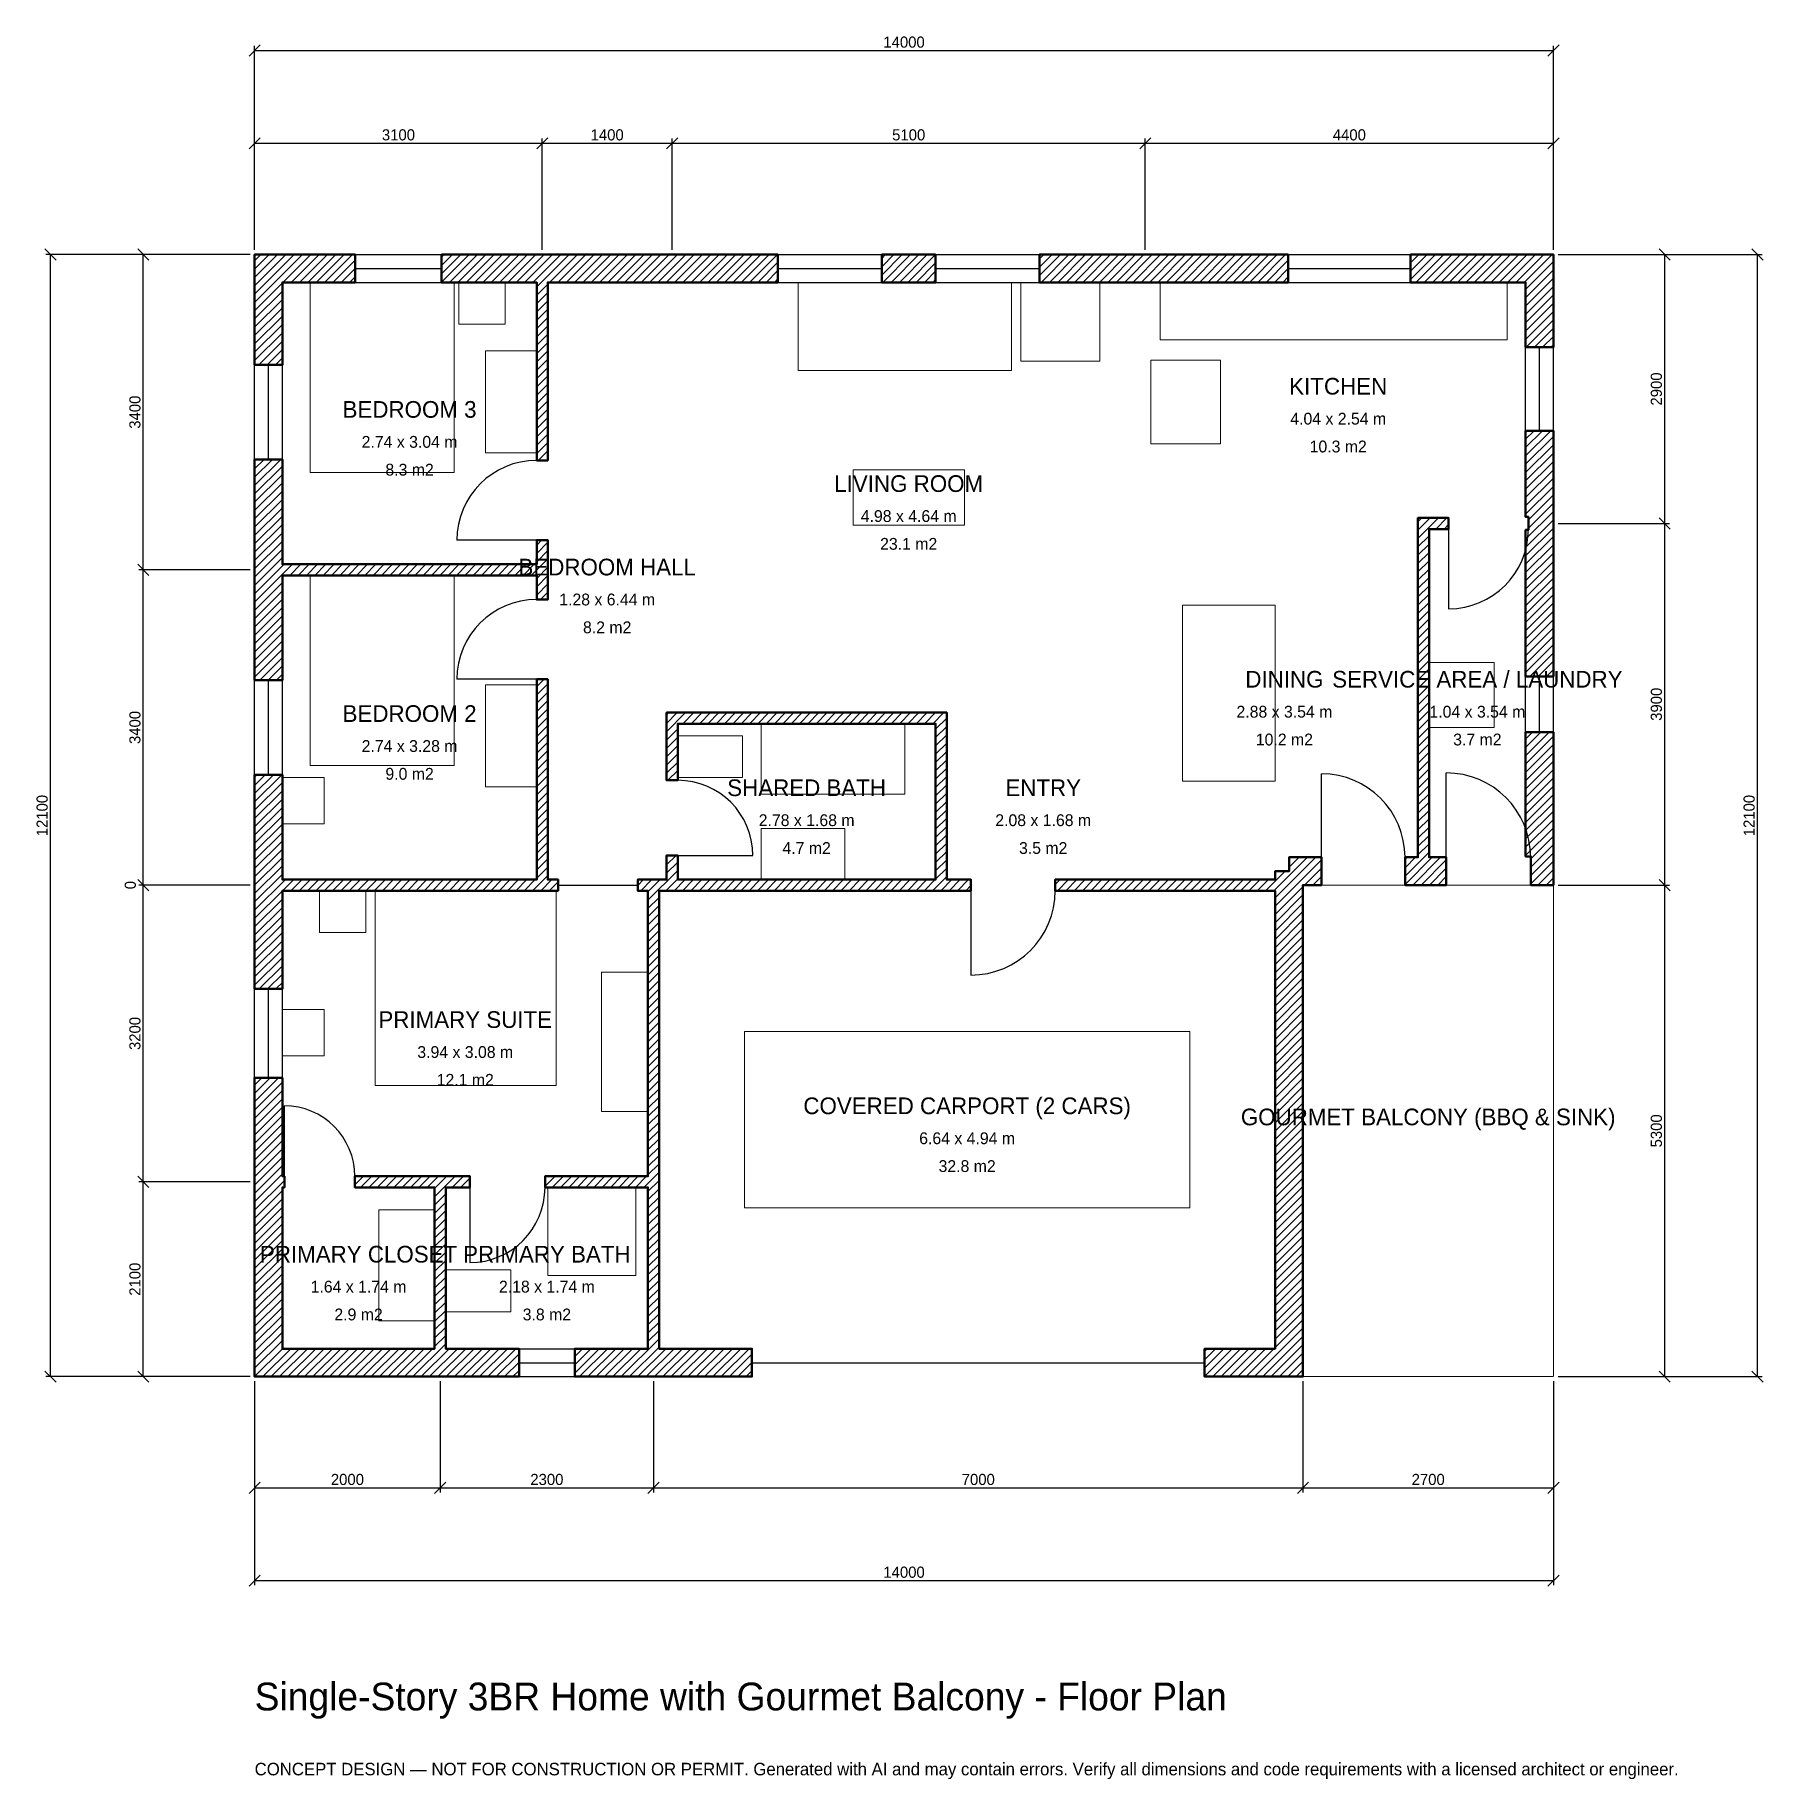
# Model space of a CAD drawing. Header units: millimetres. Extents: x -2369 to 16260, y -4341 to 14469.
import ezdxf
from ezdxf.enums import TextEntityAlignment as Align

# ---------------------------------------------------------------- set-up
doc = ezdxf.new("R2010")
doc.units = ezdxf.units.MM
doc.linetypes.add('DASHED', pattern=[1.524, 1.27, -0.254])
for name, color, linetype, lineweight in [('A-ANNO-DIMS', 1, 'Continuous', 13), ('A-ANNO-TEXT', 7, 'Continuous', 18), ('A-AREA-IDEN', 7, 'Continuous', 18), ('A-DOOR', 2, 'Continuous', 25), ('A-FLOR-FIXT', 9, 'Continuous', 13), ('A-FURN', 9, 'Continuous', 13), ('A-GLAZ', 4, 'Continuous', 25), ('A-SITE-PAVE', 8, 'Continuous', 13), ('A-WALL', 7, 'Continuous', 50), ('A-WALL-PATT', 8, 'Continuous', 13)]:
    doc.layers.add(name, color=color, linetype=linetype, lineweight=lineweight)
doc.dimstyles.new('PLAN', dxfattribs={"dimtxt": 120, "dimasz": 80, "dimexe": 50, "dimexo": 50, "dimgap": 30, "dimtad": 1, "dimdec": 0, "dimtsz": 60, "dimcen": 2.5, "dimclrd": 1, "dimclre": 1, "dimazin": 3, "dimtfac": 1, "dimtmove": 0, "dimatfit": 3})

msp = doc.modelspace()

# ---------------------------------------------------------------- hatches: boundary and pattern name
at = {"layer": 'A-WALL-PATT'}
h = msp.add_hatch(dxfattribs=at)
h.set_pattern_fill('ANSI31', color=8, scale=20)
h.paths.add_polyline_path([(4150, 0), (3450, 0), (3450, 300), (4150, 300), (4240, 300), (4240, 2040), (3130, 2040), (3130, 2160), (4240, 2160), (4240, 5240), (4240, 5240), (4130, 5240), (4130, 5360), (4360, 5360), (4360, 5360), (4440, 5360), (4440, 5620), (4560, 5620), (4560, 5360), (7340, 5360), (7340, 7040), (4560, 7040), (4560, 6430), (4440, 6430), (4440, 7040), (4440, 7160), (4560, 7160), (7340, 7160), (7460, 7160), (7460, 7040), (7460, 5360), (7720, 5360), (7720, 5240), (7460, 5240), (7340, 5240), (4560, 5240), (4440, 5240), (4360, 5240), (4360, 2160), (4360, 2040), (4360, 300), (4450, 300), (5360, 300), (5360, 0), (4450, 0), (4360, 0), (4360, -0.001), (4240, -0.001), (4240, 0), (4150, 0)])
h.paths.add_polyline_path([(2150, 0), (2060, 0), (2060, -0.001), (1940, -0.001), (1940, 0), (1850, 0), (300, 0), (300, -0.001), (0, -0.001), (0, 0), (-0.001, 0), (-0.001, 300), (0, 300), (0, 1950), (0, 2040), (-0.001, 2040), (-0.001, 2160), (0, 2160), (0, 2250), (0, 3220), (300, 3220), (300, 2250), (300, 2160), (320, 2160), (320, 2040), (300, 2040), (300, 1950), (300, 300), (1850, 300), (1940, 300), (1940, 2040), (1080, 2040), (1080, 2160), (1940, 2160), (2060, 2160), (2320, 2160), (2320, 2040), (2060, 2040), (2060, 300), (2150, 300), (2850, 300), (2850, 0), (2150, 0)])
h.paths.add_polyline_path([(0, 5150), (0, 5240), (-0.001, 5240), (-0.001, 5360), (0, 5360), (0, 5450), (0, 6490), (300, 6490), (300, 5450), (300, 5360), (3040, 5360), (3040, 7520), (3160, 7520), (3160, 5360), (3270, 5360), (3270, 5240), (3160, 5240), (3160, 5240), (3040, 5240), (3040, 5240), (300, 5240), (300, 5150), (300, 4180), (0, 4180), (0, 5150)])
h.paths.add_polyline_path([(0, 8550), (0, 8640), (-0.001, 8640), (-0.001, 8760), (0, 8760), (0, 8850), (0, 9890), (300, 9890), (300, 8850), (300, 8760), (3040, 8760), (3040, 9020), (3160, 9020), (3160, 8760), (3160, 8640), (3160, 8380), (3040, 8380), (3040, 8640), (300, 8640), (300, 8550), (300, 7510), (0, 7510), (0, 8550)])
h.paths.add_polyline_path([(0, 11800), (-0.001, 11800), (-0.001, 12100), (0, 12100), (0, 12100.001), (300, 12100.001), (300, 12100), (1085, 12100), (1085, 11800), (300, 11800), (300, 10910), (0, 10910), (0, 11800)])
h.paths.add_polyline_path([(2950, 12100), (3040, 12100), (3040, 12100.001), (3160, 12100.001), (3160, 12100), (3250, 12100), (4350, 12100), (4650, 12100), (5640, 12100), (5640, 11800), (4650, 11800), (4350, 11800), (3250, 11800), (3160, 11800), (3160, 9880), (3040, 9880), (3040, 11800), (2950, 11800), (2015, 11800), (2015, 12100), (2950, 12100)])
h.paths.add_polyline_path([(7340, 12100), (7340, 11800), (6760, 11800), (6760, 12100), (7340, 12100)])
h.paths.add_polyline_path([(9450, 12100), (9750, 12100), (11140, 12100), (11140, 11800), (9750, 11800), (9450, 11800), (8460, 11800), (8460, 12100), (9450, 12100)])
h.paths.add_polyline_path([(13700, 12100), (13700, 12100.001), (14000, 12100.001), (14000, 12100), (14000.001, 12100), (14000.001, 11800), (14000, 11800), (14000, 11100), (13700, 11100), (13700, 11800), (12460, 11800), (12460, 12100), (13700, 12100)])
h.paths.add_polyline_path([(14000, 9350), (14000, 9260), (14000.001, 9260), (14000.001, 9140), (14000, 9140), (14000, 9050), (14000, 7550), (13700, 7550), (13700, 9050), (13700, 9130), (13730, 9130), (13730, 9270), (13700, 9270), (13700, 9350), (13700, 10200), (14000, 10200), (14000, 9350)])
h.paths.add_polyline_path([(14000, 5600), (14000.001, 5600), (14000.001, 5300), (14000, 5300), (14000, 5299.999), (13755, 5299.999), (13755, 5610), (13700, 5610), (13700, 6950), (14000, 6950), (14000, 5600)])
h.paths.add_polyline_path([(12750, 5300), (12660, 5300), (12660, 5299.999), (12540, 5299.999), (12540, 5300), (12450, 5300), (12400, 5300), (12400, 5600), (12450, 5600), (12540, 5600), (12540, 9140), (12540, 9260), (12660, 9260), (12870, 9260), (12870, 9140), (12660, 9140), (12660, 5600), (12750, 5600), (12845, 5600), (12845, 5300), (12750, 5300)])
h.paths.add_polyline_path([(11360, 5300), (11360, 5299.999), (11300.001, 5299.999), (11300.001, 5240), (11300, 5240), (11300, 300), (11300.001, 300), (11300.001, 0), (11300, 0), (11300, -0.001), (11000, -0.001), (11000, 0), (10240, 0), (10240, 300), (11000, 300), (11000, 5240), (9660, 5240), (9540, 5240), (8630, 5240), (8630, 5360), (9540, 5360), (9660, 5360), (11000, 5360), (11000, 5450), (11150, 5450), (11150, 5600), (11500, 5600), (11500, 5300), (11360, 5300)])

# ---------------------------------------------------------------- linework, layer by layer
at = {"layer": 'A-DOOR'}
for p, q in [((12870, 9140), (12870, 8280)), ((3040, 9020), (2180, 9020)), ((3040, 7520), (2180, 7520)), ((11500, 5600), (11500, 6500)), ((12845, 5600), (12845, 6510)), ((4560, 5620), (5370, 5620)), ((3270, 5300), (4130, 5300)), ((7720, 5240), (7720, 4330)), ((320, 2160), (320, 2920)), ((2320, 2040), (2320, 1230))]:
    msp.add_line(p, q, dxfattribs=at)
at = {"layer": 'A-DOOR', "linetype": 'DASHED'}
msp.add_line((5360, 150), (10240, 150), dxfattribs=at)
at = {"layer": 'A-DOOR'}
for centre, radius, start, end in [((3040, 9020), 860, 90, 180), ((12870, 9140), 860, 270, 360), ((3040, 7520), 860, 90, 180), ((4560, 5620), 810, 0, 90), ((11500, 5600), 900, 0, 90), ((12845, 5600), 910, 0, 90), ((7720, 5240), 910, 270, 360), ((320, 2160), 760, 0, 90), ((2320, 2040), 810, 270, 360)]:
    msp.add_arc(centre, radius, start, end, dxfattribs=at)
at = {"layer": 'A-FLOR-FIXT'}
for points in [[(9760, 11180), (13500, 11180), (13500, 11800), (9760, 11800)], [(5460, 6280), (7010, 6280), (7010, 7040), (5460, 7040)], [(4560, 6460), (5260, 6460), (5260, 6910), (4560, 6910)], [(5460, 5360), (6360, 5360), (6360, 5910), (5460, 5910)], [(3160, 1090), (4110, 1090), (4110, 2040), (3160, 2040)], [(2060, 700), (2760, 700), (2760, 1150), (2060, 1150)]]:
    msp.add_lwpolyline(points, close=True, dxfattribs=at)
at = {"layer": 'A-FURN'}
for points in [[(600, 9750), (2150, 9750), (2150, 11800), (600, 11800)], [(2200, 11350), (2700, 11350), (2700, 11800), (2200, 11800)], [(5860, 10850), (8160, 10850), (8160, 11800), (5860, 11800)], [(8260, 10950), (9110, 10950), (9110, 11800), (8260, 11800)], [(2490, 9960), (3040, 9960), (3040, 11060), (2490, 11060)], [(9660, 10060), (10410, 10060), (10410, 10960), (9660, 10960)], [(6450, 9180), (7650, 9180), (7650, 9780), (6450, 9780)], [(600, 6590), (2150, 6590), (2150, 8640), (600, 8640)], [(10000, 6420), (11000, 6420), (11000, 8320), (10000, 8320)], [(12660, 7000), (13360, 7000), (13360, 7700), (12660, 7700)], [(2490, 6360), (3040, 6360), (3040, 7460), (2490, 7460)], [(300, 5960), (750, 5960), (750, 6460), (300, 6460)], [(700, 4790), (1200, 4790), (1200, 5240), (700, 5240)], [(1300, 3140), (3250, 3140), (3250, 5240), (1300, 5240)], [(3740, 2860), (4240, 2860), (4240, 4360), (3740, 4360)], [(300, 3460), (750, 3460), (750, 3960), (300, 3960)], [(5280, 1820), (10080, 1820), (10080, 3720), (5280, 3720)], [(1340, 600), (1940, 600), (1940, 1800), (1340, 1800)]]:
    msp.add_lwpolyline(points, close=True, dxfattribs=at)
at = {"layer": 'A-GLAZ'}
for p, q in [((1085, 12100), (2015, 12100)), ((5640, 12100), (6760, 12100)), ((7340, 12100), (8460, 12100)), ((11140, 12100), (12460, 12100)), ((1085, 11950), (2015, 11950)), ((5640, 11950), (6760, 11950)), ((7340, 11950), (8460, 11950)), ((11140, 11950), (12460, 11950)), ((1085, 11800), (2015, 11800)), ((5640, 11800), (6760, 11800)), ((7340, 11800), (8460, 11800)), ((11140, 11800), (12460, 11800)), ((13700, 10200), (13700, 11100)), ((13850, 10200), (13850, 11100)), ((14000, 10200), (14000, 11100)), ((0, 9890), (0, 10910)), ((150, 9890), (150, 10910)), ((300, 9890), (300, 10910)), ((13700, 6950), (13700, 7550)), ((13850, 6950), (13850, 7550)), ((14000, 6950), (14000, 7550)), ((0, 6490), (0, 7510)), ((150, 6490), (150, 7510)), ((300, 6490), (300, 7510)), ((0, 3220), (0, 4180)), ((150, 3220), (150, 4180)), ((300, 3220), (300, 4180)), ((2850, 300), (3450, 300)), ((2850, 150), (3450, 150)), ((2850, 0), (3450, 0))]:
    msp.add_line(p, q, dxfattribs=at)
at = {"layer": 'A-SITE-PAVE', "linetype": 'DASHED'}
msp.add_lwpolyline([(11300, 0), (14000, 0), (14000, 5300), (11300, 5300)], close=True, dxfattribs=at)
at = {"layer": 'A-WALL'}
for points in [[(0, 11800), (-0.001, 11800), (-0.001, 12100), (0, 12100), (0, 12100.001), (300, 12100.001), (300, 12100), (1085, 12100), (1085, 11800), (300, 11800), (300, 10910), (0, 10910), (0, 11800)], [(2950, 12100), (3040, 12100), (3040, 12100.001), (3160, 12100.001), (3160, 12100), (3250, 12100), (4350, 12100), (4650, 12100), (5640, 12100), (5640, 11800), (4650, 11800), (4350, 11800), (3250, 11800), (3160, 11800), (3160, 9880), (3040, 9880), (3040, 11800), (2950, 11800), (2015, 11800), (2015, 12100), (2950, 12100)], [(7340, 12100), (7340, 11800), (6760, 11800), (6760, 12100), (7340, 12100)], [(9450, 12100), (9750, 12100), (11140, 12100), (11140, 11800), (9750, 11800), (9450, 11800), (8460, 11800), (8460, 12100), (9450, 12100)], [(13700, 12100), (13700, 12100.001), (14000, 12100.001), (14000, 12100), (14000.001, 12100), (14000.001, 11800), (14000, 11800), (14000, 11100), (13700, 11100), (13700, 11800), (12460, 11800), (12460, 12100), (13700, 12100)], [(14000, 9350), (14000, 9260), (14000.001, 9260), (14000.001, 9140), (14000, 9140), (14000, 9050), (14000, 7550), (13700, 7550), (13700, 9050), (13700, 9130), (13730, 9130), (13730, 9270), (13700, 9270), (13700, 9350), (13700, 10200), (14000, 10200), (14000, 9350)], [(0, 8550), (0, 8640), (-0.001, 8640), (-0.001, 8760), (0, 8760), (0, 8850), (0, 9890), (300, 9890), (300, 8850), (300, 8760), (3040, 8760), (3040, 9020), (3160, 9020), (3160, 8760), (3160, 8640), (3160, 8380), (3040, 8380), (3040, 8640), (300, 8640), (300, 8550), (300, 7510), (0, 7510), (0, 8550)], [(12750, 5300), (12660, 5300), (12660, 5299.999), (12540, 5299.999), (12540, 5300), (12450, 5300), (12400, 5300), (12400, 5600), (12450, 5600), (12540, 5600), (12540, 9140), (12540, 9260), (12660, 9260), (12870, 9260), (12870, 9140), (12660, 9140), (12660, 5600), (12750, 5600), (12845, 5600), (12845, 5300), (12750, 5300)], [(0, 5150), (0, 5240), (-0.001, 5240), (-0.001, 5360), (0, 5360), (0, 5450), (0, 6490), (300, 6490), (300, 5450), (300, 5360), (3040, 5360), (3040, 7520), (3160, 7520), (3160, 5360), (3270, 5360), (3270, 5240), (3160, 5240), (3160, 5240), (3040, 5240), (3040, 5240), (300, 5240), (300, 5150), (300, 4180), (0, 4180), (0, 5150)], [(4150, 0), (3450, 0), (3450, 300), (4150, 300), (4240, 300), (4240, 2040), (3130, 2040), (3130, 2160), (4240, 2160), (4240, 5240), (4240, 5240), (4130, 5240), (4130, 5360), (4360, 5360), (4360, 5360), (4440, 5360), (4440, 5620), (4560, 5620), (4560, 5360), (7340, 5360), (7340, 7040), (4560, 7040), (4560, 6430), (4440, 6430), (4440, 7040), (4440, 7160), (4560, 7160), (7340, 7160), (7460, 7160), (7460, 7040), (7460, 5360), (7720, 5360), (7720, 5240), (7460, 5240), (7340, 5240), (4560, 5240), (4440, 5240), (4360, 5240), (4360, 2160), (4360, 2040), (4360, 300), (4450, 300), (5360, 300), (5360, 0), (4450, 0), (4360, 0), (4360, -0.001), (4240, -0.001), (4240, 0), (4150, 0)], [(14000, 5600), (14000.001, 5600), (14000.001, 5300), (14000, 5300), (14000, 5299.999), (13755, 5299.999), (13755, 5610), (13700, 5610), (13700, 6950), (14000, 6950), (14000, 5600)], [(11360, 5300), (11360, 5299.999), (11300.001, 5299.999), (11300.001, 5240), (11300, 5240), (11300, 300), (11300.001, 300), (11300.001, 0), (11300, 0), (11300, -0.001), (11000, -0.001), (11000, 0), (10240, 0), (10240, 300), (11000, 300), (11000, 5240), (9660, 5240), (9540, 5240), (8630, 5240), (8630, 5360), (9540, 5360), (9660, 5360), (11000, 5360), (11000, 5450), (11150, 5450), (11150, 5600), (11500, 5600), (11500, 5300), (11360, 5300)], [(2150, 0), (2060, 0), (2060, -0.001), (1940, -0.001), (1940, 0), (1850, 0), (300, 0), (300, -0.001), (0, -0.001), (0, 0), (-0.001, 0), (-0.001, 300), (0, 300), (0, 1950), (0, 2040), (-0.001, 2040), (-0.001, 2160), (0, 2160), (0, 2250), (0, 3220), (300, 3220), (300, 2250), (300, 2160), (320, 2160), (320, 2040), (300, 2040), (300, 1950), (300, 300), (1850, 300), (1940, 300), (1940, 2040), (1080, 2040), (1080, 2160), (1940, 2160), (2060, 2160), (2320, 2160), (2320, 2040), (2060, 2040), (2060, 300), (2150, 300), (2850, 300), (2850, 0), (2150, 0)]]:
    msp.add_lwpolyline(points, close=True, dxfattribs=at)

# ---------------------------------------------------------------- texts
at = {"layer": 'A-ANNO-TEXT'}
for s, height, p in [('Single-Story 3BR Home with Gourmet Balcony - Floor Plan', 300, (0, -3600)), ('CONCEPT DESIGN — NOT FOR CONSTRUCTION OR PERMIT. Generated with AI and may contain errors. Verify all dimensions and code requirements with a licensed architect or engineer.', 135, (0, -4300))]:
    msp.add_text(s, height=height, dxfattribs=at).set_placement(p)
at = {"layer": 'A-AREA-IDEN'}
for s, height, p in [('KITCHEN', 180, (11680, 10680)), ('BEDROOM 3', 180, (1670, 10430)), ('4.04 x 2.54 m', 127.5, (11680, 10330)), ('2.74 x 3.04 m', 127.5, (1670, 10080)), ('10.3 m2', 127.5, (11680, 10030)), ('8.3 m2', 127.5, (1670, 9780)), ('LIVING ROOM', 180, (7050, 9630)), ('4.98 x 4.64 m', 127.5, (7050, 9280)), ('23.1 m2', 127.5, (7050, 8980)), ('BEDROOM HALL', 180, (3800, 8730)), ('1.28 x 6.44 m', 127.5, (3800, 8380)), ('8.2 m2', 127.5, (3800, 8080)), ('DINING', 180, (11100, 7520)), ('SERVICE AREA / LAUNDRY', 180, (13180, 7520)), ('BEDROOM 2', 180, (1670, 7150)), ('2.88 x 3.54 m', 127.5, (11100, 7170)), ('1.04 x 3.54 m', 127.5, (13180, 7170)), ('2.74 x 3.28 m', 127.5, (1670, 6800)), ('10.2 m2', 127.5, (11100, 6870)), ('3.7 m2', 127.5, (13180, 6870)), ('9.0 m2', 127.5, (1670, 6500)), ('SHARED BATH', 180, (5950, 6350)), ('ENTRY', 180, (8500, 6350)), ('2.78 x 1.68 m', 127.5, (5950, 6000)), ('2.08 x 1.68 m', 127.5, (8500, 6000)), ('4.7 m2', 127.5, (5950, 5700)), ('3.5 m2', 127.5, (8500, 5700)), ('PRIMARY SUITE', 180, (2270, 3850)), ('3.94 x 3.08 m', 127.5, (2270, 3500)), ('12.1 m2', 127.5, (2270, 3200)), ('COVERED CARPORT (2 CARS)', 180, (7680, 2920)), ('GOURMET BALCONY (BBQ & SINK)', 180, (12650, 2800)), ('6.64 x 4.94 m', 127.5, (7680, 2570)), ('32.8 m2', 127.5, (7680, 2270)), ('PRIMARY CLOSET', 180, (1120, 1320)), ('PRIMARY BATH', 180, (3150, 1320)), ('1.64 x 1.74 m', 127.5, (1120, 970)), ('2.18 x 1.74 m', 127.5, (3150, 970)), ('2.9 m2', 127.5, (1120, 670)), ('3.8 m2', 127.5, (3150, 670))]:
    msp.add_text(s, height=height, dxfattribs=at).set_placement(p, align=Align.MIDDLE_CENTER)

# ---------------------------------------------------------------- dimensions: what is measured, and where the dimension line sits
at = {"layer": 'A-ANNO-DIMS'}
for base, p1, p2, text in [((0, 14300), (0, 12100), (14000, 12100), '14000'), ((0, 13300), (0, 12100), (3100, 12100), '3100'), ((3100, 13300), (3100, 12100), (4500, 12100), '1400'), ((4500, 13300), (4500, 12100), (9600, 12100), '5100'), ((9600, 13300), (9600, 12100), (14000, 12100), '4400'), ((0, -1200), (0, 0), (2000, 0), '2000'), ((0, -2200), (0, 0), (14000, 0), '14000'), ((2000, -1200), (2000, 0), (4300, 0), '2300'), ((4300, -1200), (4300, 0), (11300, 0), '7000'), ((11300, -1200), (11300, 0), (14000, 0), '2700')]:
    msp.add_linear_dim(base=base, p1=p1, p2=p2, text=text, dimstyle='PLAN', dxfattribs=at).render()
for base, p1, p2, text in [((-2200, 0), (0, 0), (0, 12100), '12100'), ((-1200, 8700), (0, 8700), (0, 12100), '3400'), ((15200, 9200), (14000, 9200), (14000, 12100), '2900'), ((16200, 0), (14000, 0), (14000, 12100), '12100'), ((15200, 5300), (14000, 5300), (14000, 9200), '3900'), ((-1200, 5300), (0, 5300), (0, 8700), '3400'), ((-1200, 5300), (0, 5300), (0, 5300), '0'), ((-1200, 2100), (0, 2100), (0, 5300), '3200'), ((15200, 0), (14000, 0), (14000, 5300), '5300'), ((-1200, 0), (0, 0), (0, 2100), '2100')]:
    msp.add_linear_dim(base=base, p1=p1, p2=p2, angle=90, text=text, dimstyle='PLAN', dxfattribs=at).render()

doc.saveas('drawing.dxf')
